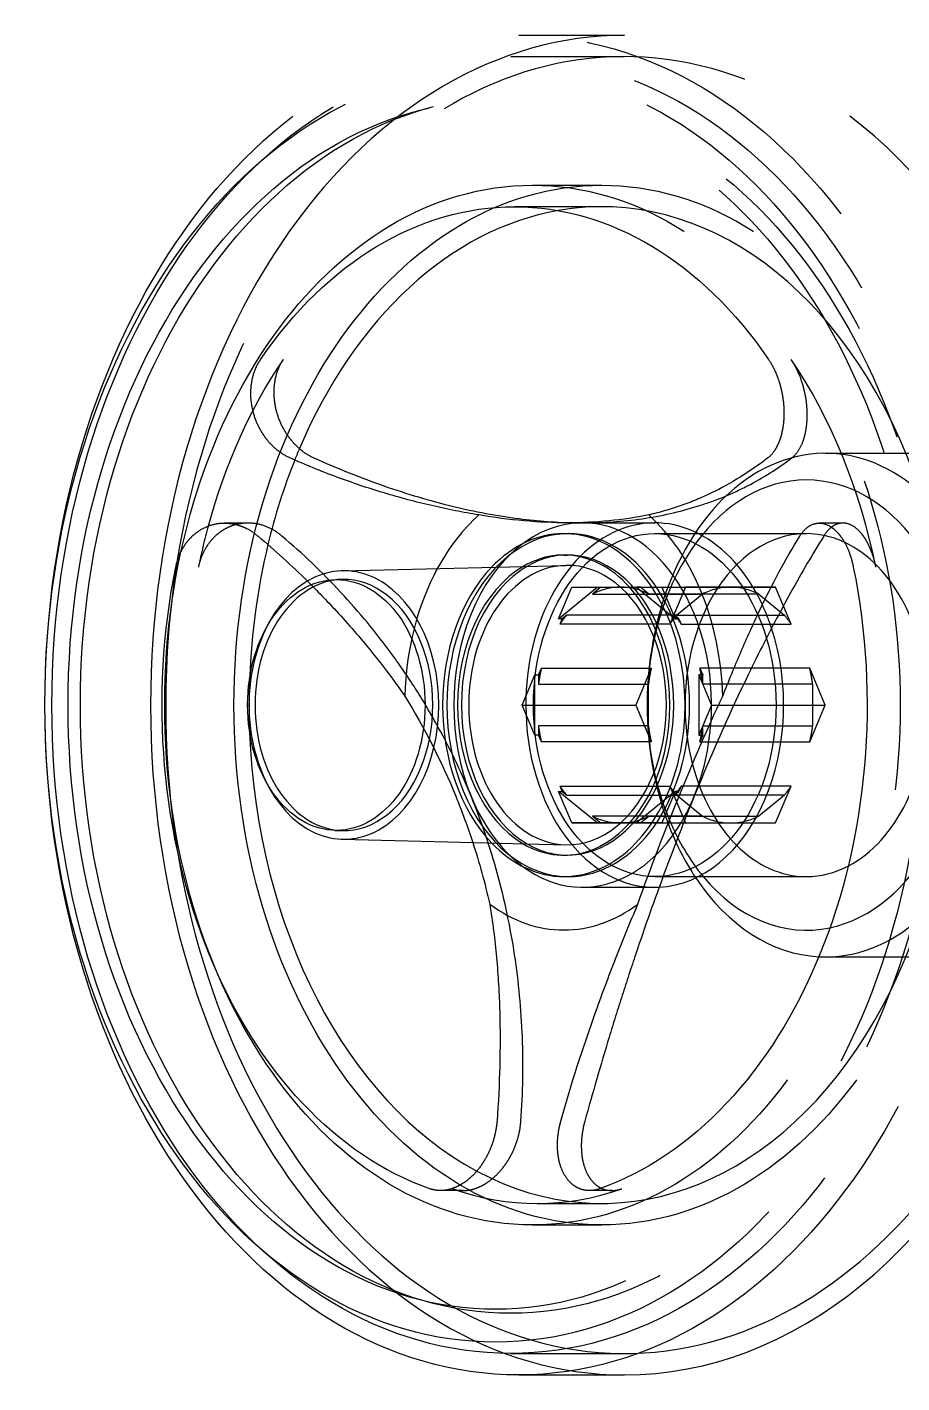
# Model space of a CAD drawing. Header units: millimetres. Extents: x -46397 to 283259, y -8690 to 23983.
# Drawn here: x -19284.6 to -19195.9, y 21972 to 22109.5 of the extents above; entities that cross this region are included whole.
import ezdxf
from ezdxf.enums import TextEntityAlignment as Align

# ---------------------------------------------------------------- set-up
doc = ezdxf.new("R2010")
doc.units = ezdxf.units.MM
doc.linetypes.add('PHANTOM', pattern=[63.5, 31.75, -6.35, 6.35, -6.35, 6.35, -6.35])
doc.styles.add('Tahoma', font='tahoma.ttf')
doc.styles.add('Text_nameplate', font='arial.ttf', dxfattribs={"width": 0.9, "height": 2.5})

# ---------------------------------------------------------------- blocks, each defined once
blk = doc.blocks.new('BO-1')
at = {"color": 251, "linetype": 'PHANTOM', "ltscale": 5, "extrusion": (6.89019e-16, 1, 0)}
for p, q in [((460.43, 2833.45), (471.14, 2833.45)), ((459.62, 2831.28), (471.14, 2831.28)), ((461.82, 2818.23), (468.84, 2818.23)), ((460.01, 2816.06), (468.84, 2816.06)), ((491.51, 2791.06), (505.15, 2791.06)), ((432.98, 2783.97), (430.59, 2783.97)), ((466.91, 2783.99), (465.37, 2783.99)), ((466.91, 2783.99), (474.22, 2783.99)), ((493.29, 2783.97), (490.9, 2783.97)), ((465, 2782.91), (465.45, 2782.91)), ((474.22, 2782.91), (489.09, 2782.91)), ((489.09, 2782.91), (489.1, 2782.91)), ((489.1, 2782.91), (489.59, 2782.91)), ((465, 2780.73), (465.38, 2780.73)), ((442.54, 2779.12), (465.2, 2779.68)), ((441.78, 2778.23), (442.55, 2778.25)), ((464.46, 2774.27), (465.81, 2777.47)), ((464.46, 2774.27), (468.38, 2777.47)), ((465.81, 2777.47), (468.38, 2777.47)), ((465.81, 2777.47), (477.34, 2777.47)), ((468.76, 2777.47), (467.9, 2776.77)), ((467.9, 2776.77), (479.04, 2776.77)), ((468.38, 2777.47), (468.76, 2777.47)), ((468.76, 2777.47), (470.76, 2777.47)), ((470.76, 2777.47), (481.9, 2777.47)), ((470.76, 2777.47), (472.76, 2777.47)), ((470.76, 2777.47), (481.9, 2777.47)), ((472.76, 2777.47), (472.37, 2777.47)), ((472.37, 2777.47), (474.94, 2777.47)), ((472.37, 2777.47), (476.29, 2774.27)), ((473.62, 2776.77), (472.76, 2777.47)), ((484.76, 2776.77), (473.62, 2776.77)), ((474.94, 2777.47), (476.29, 2774.27)), ((474.94, 2777.47), (486.47, 2777.47)), ((477.34, 2777.47), (475.76, 2773.73)), ((476.44, 2774.64), (479.04, 2776.77)), ((481.9, 2777.47), (477.34, 2777.47)), ((486.47, 2777.47), (481.9, 2777.47)), ((484.76, 2776.77), (487.36, 2774.64)), ((488.04, 2773.73), (486.47, 2777.47)), ((464.85, 2774.27), (464.46, 2774.27)), ((464.62, 2773.73), (464.85, 2774.27)), ((475.76, 2773.73), (464.62, 2773.73)), ((465.3, 2774.64), (464.85, 2774.27)), ((476.44, 2774.64), (465.3, 2774.64)), ((476.67, 2774.27), (476.22, 2774.64)), ((476.22, 2774.64), (487.36, 2774.64)), ((476.29, 2774.27), (476.67, 2774.27)), ((476.67, 2774.27), (476.9, 2773.73)), ((476.9, 2773.73), (488.04, 2773.73)), ((462.44, 2768.57), (462.73, 2769.25)), ((462.73, 2769.25), (473.87, 2769.25)), ((473.87, 2769.25), (472.3, 2765.51)), ((478.79, 2769.25), (479.08, 2768.57)), ((489.94, 2769.25), (478.79, 2769.25)), ((491.51, 2765.51), (489.94, 2769.25)), ((460.77, 2765.51), (462.05, 2768.57)), ((462.05, 2762.46), (462.05, 2768.57)), ((462.05, 2768.57), (462.44, 2768.57)), ((462.44, 2768.57), (462.44, 2767.64)), ((479.08, 2768.57), (478.7, 2768.57)), ((478.7, 2768.57), (479.98, 2765.51)), ((478.7, 2768.57), (478.7, 2762.46)), ((479.08, 2767.64), (479.08, 2768.57)), ((462.44, 2767.64), (473.58, 2767.64)), ((473.58, 2763.39), (473.58, 2767.64)), ((490.22, 2767.64), (479.08, 2767.64)), ((490.22, 2767.64), (490.22, 2763.39)), ((460.77, 2765.51), (472.3, 2765.51)), ((462.05, 2762.46), (460.77, 2765.51)), ((472.3, 2765.51), (473.87, 2761.78)), ((479.98, 2765.51), (478.7, 2762.46)), ((479.98, 2765.51), (491.51, 2765.51)), ((489.94, 2761.78), (491.51, 2765.51)), ((462.44, 2762.46), (462.05, 2762.46)), ((473.58, 2763.39), (462.44, 2763.39)), ((462.44, 2763.39), (462.44, 2762.46)), ((462.73, 2761.78), (462.44, 2762.46)), ((478.7, 2762.46), (479.08, 2762.46)), ((479.08, 2762.46), (478.79, 2761.78)), ((479.08, 2762.46), (479.08, 2763.39)), ((479.08, 2763.39), (490.22, 2763.39)), ((473.87, 2761.78), (462.73, 2761.78)), ((478.79, 2761.78), (489.94, 2761.78)), ((464.85, 2756.75), (464.62, 2757.29)), ((464.62, 2757.29), (475.76, 2757.29)), ((475.76, 2757.29), (477.34, 2753.56)), ((476.9, 2757.29), (476.67, 2756.75)), ((488.04, 2757.29), (476.9, 2757.29)), ((486.47, 2753.56), (488.04, 2757.29)), ((465.81, 2753.56), (464.46, 2756.75)), ((468.38, 2753.56), (464.46, 2756.75)), ((464.46, 2756.75), (464.85, 2756.75)), ((464.85, 2756.75), (465.3, 2756.39)), ((465.3, 2756.39), (476.44, 2756.39)), ((476.29, 2756.75), (472.37, 2753.56)), ((476.29, 2756.75), (474.94, 2753.56)), ((476.22, 2756.39), (476.67, 2756.75)), ((487.36, 2756.39), (476.22, 2756.39)), ((476.67, 2756.75), (476.29, 2756.75)), ((479.04, 2754.26), (476.44, 2756.39)), ((487.36, 2756.39), (484.76, 2754.26)), ((467.9, 2754.26), (468.76, 2753.56)), ((479.04, 2754.26), (467.9, 2754.26)), ((472.76, 2753.56), (473.62, 2754.26)), ((473.62, 2754.26), (484.76, 2754.26)), ((441.78, 2752.8), (442.55, 2752.78)), ((468.38, 2753.56), (465.81, 2753.56)), ((465.81, 2753.56), (477.34, 2753.56)), ((468.76, 2753.56), (468.38, 2753.56)), ((470.76, 2753.56), (468.76, 2753.56)), ((470.76, 2753.56), (475.59, 2753.56)), ((472.76, 2753.56), (470.76, 2753.56)), ((470.76, 2753.56), (481.9, 2753.56)), ((472.37, 2753.56), (472.76, 2753.56)), ((474.94, 2753.56), (472.37, 2753.56)), ((474.94, 2753.56), (486.47, 2753.56)), ((475.59, 2753.56), (475.59, 2753.56)), ((475.59, 2753.56), (481.9, 2753.56)), ((477.34, 2753.56), (481.9, 2753.56)), ((481.9, 2753.56), (486.47, 2753.56)), ((442.54, 2751.91), (465.2, 2751.35)), ((464.99, 2750.3), (465.38, 2750.3)), ((464.99, 2748.12), (465.45, 2748.12)), ((474.22, 2748.12), (478.63, 2748.12)), ((478.63, 2748.12), (489.59, 2748.12)), ((466.91, 2747.04), (473.12, 2747.04)), ((473.12, 2747.04), (473.12, 2747.04)), ((473.12, 2747.04), (474.22, 2747.04)), ((491.51, 2739.97), (505.15, 2739.97)), ((454.79, 2716.27), (452.49, 2716.27)), ((469.88, 2716.27), (467.58, 2716.27)), ((462.3, 2714.97), (468.84, 2714.97)), ((461.82, 2712.8), (468.84, 2712.8)), ((459.61, 2699.75), (471.14, 2699.75)), ((460.43, 2697.58), (471.14, 2697.58))]:
    blk.add_line(p, q, dxfattribs=at)
at = {"color": 251, "linetype": 'PHANTOM', "ltscale": 5}
for centre, major_axis, ratio, start_param, end_param in [((471.14, 2765.51), (0, -65.76), 0.707107, -1.57079, 4.490081), ((460.43, 2765.51), (0, -67.93), 0.707107, -1.570789783786884, 4.712395523392702), ((471.14, 2765.51), (0, 67.93), 0.707107, 0, 1.570803), ((471.14, 2765.51), (0, -67.93), 0.707107, 0, 3.141593), ((459.61, 2765.51), (0, -65.76), 0.707107, -1.570789783786884, 4.712395523392702), ((458.08, 2765.51), (0, -64.61), 0.707107, -1.570789783786884, 4.712395523392702), ((459.61, 2765.51), (0, -61.68), 0.707107, -1.570789783786884, 4.712395523392702), ((458.08, 2765.51), (0, -61.28), 0.707107, -1.570789783786884, 4.712395523392702), ((461.82, 2765.51), (0, -52.72), 0.707107, -1.570789783786884, 4.712395523392702), ((468.84, 2765.51), (0, -52.72), 0.707107, -1.570789783786884, 4.712395523392702), ((468.84, 2765.51), (0, -50.54), 0.707107, -0.362153, 3.26544), ((468.84, 2765.51), (0, 50.54), 0.707107, 0.123848, 1.030297), ((462.3, 2765.51), (0, -50.54), 0.707107, -2.337247, -1.938214), ((462.3, 2765.51), (0, 50.54), 0.707107, -1.290049, -0.804333), ((491.51, 2765.51), (0, -25.54), 0.707107, -0.03637, 4.712396), ((468.84, 2765.51), (0, -50.54), 0.707107, -2.111296, -2.084848), ((468.84, 2765.51), (0, -50.54), 0.707107, -2.084848, -1.898663), ((489.59, 2765.51), (0, -22.83), 0.707107, 0.148951, 4.712396), ((465, 2765.51), (0, -22.81), 0.707107, -2.578124, -2.222807), ((474.22, 2765.51), (0, 18.48), 0.707107, -0.988088, 1.570803), ((465, 2765.51), (0, 22.81), 0.707107, -1.530926, -0.563456), ((462.3, 2765.51), (0, -50.54), 0.707107, -1.938214, -1.85153), ((466.91, 2765.51), (0, 18.48), 0.707107, 0.000007, 2.094402), ((465, 2765.51), (0, -17.39), 0.707107, 0.000007, 3.778877), ((466.91, 2765.51), (0, 18.48), 0.707107, -1.661778, 0.000007), ((489.59, 2765.51), (0, 17.39), 0.707107, -0.147066, 1.570803), ((468.84, 2765.51), (0, -50.54), 0.707107, -1.898663, -1.624181), ((465.45, 2765.51), (0, 17.39), 0.707107, 0, 3.141593), ((465, 2765.51), (0, -15.22), 0.707107, -0.393129, 3.534722), ((474.22, 2765.51), (0, -17.39), 0.707107, -1.570789783786884, 4.712395523392702), ((465.45, 2765.51), (0, -17.39), 0.707107, 0.000007, 3.141593), ((489.59, 2765.51), (0, 17.39), 0.707107, -0.318923, -0.147066), ((489.59, 2765.51), (0, -17.39), 0.707107, 0.352221, 2.822669), ((442.71, 2765.52), (0, -13.61), 0.707107, -0.980582, 4.122174), ((465.38, 2765.51), (0, 15.22), 0.707107, 0.017858, 0.391426), ((465.38, 2765.51), (0, -15.22), 0.707107, -0.017858, 3.159451), ((471.14, 2765.51), (0, -65.76), 0.707107, -1.79308, -1.57079), ((471.15, 2765.51), (0, -65.77), 0.707108, -1.793105, -1.79308), ((465, 2765.51), (0, -22.81), 0.707107, -2.222807, -1.610653), ((465, 2765.51), (0, -17.39), 0.707107, -2.504308, -0.637284), ((465, 2765.51), (0, -15.22), 0.707107, -2.748464, -1.57079), ((465.38, 2765.51), (0, 15.22), 0.707107, 0.391426, 1.570803), ((465.38, 2765.51), (0, 14.17), 0.707107, 0.017456, 1.570803), ((465.38, 2765.51), (0, -14.17), 0.707107, -0.017456, 3.159049), ((441.94, 2765.52), (0, -12.72), 0.707107, -1.570789783786884, 4.712395523392702), ((442.71, 2765.52), (0, 12.74), 0.707107, 0.017456, 1.570803), ((442.71, 2765.52), (0, -12.74), 0.707107, -0.017456, 3.159049), ((470.76, 2765.51), (0, 11.96), 0.707107, 0.000007, 0.345154), ((470.76, 2765.51), (0, 11.96), 0.707107, -0.345141, 0.000007), ((481.9, 2765.51), (0, 11.96), 0.707107, 0.000007, 0.345154), ((481.9, 2765.51), (0, 11.96), 0.707107, -0.345141, 0.000007), ((474.22, 2765.52), (0, 18.48), 0.707105, -0.98813, -0.98809), ((474.22, 2765.51), (0, 18.48), 0.707107, -1.135075, -0.988128), ((470.76, 2765.51), (0, -11.96), 0.707107, -2.439536, -2.328821), ((481.9, 2765.51), (0, -11.96), 0.707107, -2.439536, -2.328821), ((470.76, 2765.51), (0, 11.96), 0.707107, -0.812759, -0.702044), ((481.9, 2765.51), (0, 11.96), 0.707107, -0.812759, -0.702044), ((442.71, 2765.52), (0, -13.61), 0.707107, -2.161011, -1.57079), ((474.22, 2765.51), (0, -18.48), 0.707107, 0.034605, 2.006518), ((470.76, 2765.51), (0, -11.96), 0.707107, -1.888621, -1.749241), ((481.9, 2765.51), (0, -11.96), 0.707107, -1.888621, -1.749241), ((470.76, 2765.51), (0, 11.96), 0.707107, -1.392338, -1.252959), ((481.9, 2765.51), (0, 11.96), 0.707107, -1.392338, -1.252959), ((468.84, 2765.51), (0, -50.54), 0.707107, -1.624181, -1.57079), ((471.14, 2765.51), (0, -67.93), 0.707107, -1.57079, 0), ((442.71, 2765.52), (0, -13.61), 0.707107, -1.57079, -0.980582), ((468.84, 2765.51), (0, -50.54), 0.707107, -1.57079, -1.517412), ((442.71, 2765.52), (0, -12.74), 0.707107, -1.57079, -0.017456), ((465, 2765.51), (0, -15.22), 0.707107, -1.57079, -0.393129), ((465.38, 2765.51), (0, -15.22), 0.707107, -1.57079, -0.391426), ((465.38, 2765.51), (0, -14.17), 0.707107, -1.57079, -0.017456), ((474.22, 2765.51), (0, -18.48), 0.707107, -1.57079, 0.034605), ((489.59, 2765.51), (0, -22.83), 0.707107, -1.57079, -1.035042), ((491.51, 2765.51), (0, -25.54), 0.707107, -1.57079, -1.081347), ((489.59, 2765.51), (0, -17.39), 0.707107, -1.57079, -1.219986), ((466.91, 2765.51), (0, 18.48), 0.707107, -2.094389, -1.661806), ((466.94, 2765.51), (12.98, -1.68), 0.00001, 0.000001, 0.000029), ((468.84, 2765.51), (0, -50.54), 0.707107, -1.517412, -0.362153), ((470.76, 2765.51), (0, -11.96), 0.707107, -1.392338, -1.252959), ((481.9, 2765.51), (0, -11.96), 0.707107, -1.392338, -1.252959), ((470.76, 2765.51), (0, 11.96), 0.707107, -1.888621, -1.749241), ((481.9, 2765.51), (0, 11.96), 0.707107, -1.888621, -1.749241), ((489.6, 2765.52), (-11.56, -5.98), 0.000007, -0.000002, 0.00002), ((489.59, 2765.51), (0, -17.39), 0.707107, -1.219965, 0), ((470.76, 2765.51), (0, -11.96), 0.707107, -0.812759, -0.702044), ((481.9, 2765.51), (0, -11.96), 0.707107, -0.812759, -0.702044), ((470.76, 2765.51), (0, 11.96), 0.707107, -2.439536, -2.328821), ((481.9, 2765.51), (0, 11.96), 0.707107, -2.439536, -2.328821), ((466.91, 2765.51), (0, -18.48), 0.707107, -1.047191, 0.603953), ((466.91, 2765.51), (0, 18.48), 0.707107, -2.537594, -2.094389), ((470.76, 2765.51), (0, -11.96), 0.707107, -0.345141, 0.000007), ((470.76, 2765.51), (0, -11.96), 0.707107, 0.000007, 0.345154), ((481.9, 2765.51), (0, -11.96), 0.707107, -0.345141, 0.000007), ((481.9, 2765.51), (0, -11.96), 0.707107, 0.000007, 0.345154), ((491.33, 2765.51), (-15.76, -12), 0.000003, -0.000001, 0.00001), ((491.51, 2765.51), (0, -25.54), 0.707107, -1.081336, -0.814904), ((489.83, 2765.54), (-14.12, -11.67), 0.000003, -0.000001, 0.000009), ((489.59, 2765.51), (0, -22.83), 0.707107, -1.035032, -0.704547), ((465, 2765.51), (0, -17.39), 0.707107, -0.637284, 0.000007), ((465.38, 2765.51), (0, -15.22), 0.707107, -0.391426, -0.017858), ((466.92, 2765.52), (0.02, 18.48), 0.706809, -2.53703, -2.536984), ((489.59, 2765.51), (0, -17.39), 0.707107, 0, 0.352221), ((465.45, 2765.57), (0, -17.45), 0.000001, 0, 0.000007), ((491.51, 2765.51), (0, -25.54), 0.707107, -0.814904, -0.03637), ((489.59, 2765.51), (0, -22.83), 0.707107, -0.704547, 0.148951), ((465, 2765.51), (0, -22.81), 0.707107, -0.483729, 0.483742), ((462.3, 2765.51), (0, -50.54), 0.707107, -0.242852, 0.242865)]:
    blk.add_ellipse(centre, major_axis=major_axis, ratio=ratio, start_param=start_param, end_param=end_param, dxfattribs=at)
at = {"color": 251, "linetype": 'PHANTOM', "ltscale": 5, "extrusion": (0, 0, -1)}
for major_axis, start_param, end_param in [((0, 50.54), -0.804346, 0.804333), ((0, -50.54), 0.242852, 1.85153), ((0, -50.54), -1.851543, -0.242865)]:
    blk.add_ellipse((460.01, 2765.51), major_axis=major_axis, ratio=0.707107, start_param=start_param, end_param=end_param, dxfattribs=at)
at = {"color": 251, "linetype": 'PHANTOM', "ltscale": 5}
for points, knots in [([(437.24, 2790.58), (436.82, 2790.76), (436.43, 2791), (435.69, 2791.58), (435.33, 2791.92), (434.86, 2792.48), (434.71, 2792.68), (434.44, 2793.09), (434.3, 2793.31), (433.94, 2793.98), (433.75, 2794.45), (433.53, 2795.18), (433.47, 2795.43), (433.37, 2795.93), (433.33, 2796.18), (433.28, 2796.68), (433.27, 2796.94), (433.28, 2797.44), (433.29, 2797.69), (433.38, 2798.42), (433.48, 2798.89), (433.72, 2799.56), (433.81, 2799.78), (434.02, 2800.19), (434.14, 2800.39), (434.26, 2800.57)], [0.00000022, 0.00000022, 0.00000022, 0.00000022, 0.00140341, 0.00140341, 0.00280661, 0.00280661, 0.00350821, 0.00350821, 0.00420981, 0.00420981, 0.005613, 0.005613, 0.0063146, 0.0063146, 0.0070162, 0.0070162, 0.00771779, 0.00771779, 0.00841939, 0.00841939, 0.00982259, 0.00982259, 0.01052419, 0.01052419, 0.01122578, 0.01122578, 0.01122578, 0.01122578]), ([(436.55, 2800.57), (436.3, 2800.2), (436.1, 2799.79), (435.87, 2799.12), (435.8, 2798.89), (435.7, 2798.42), (435.66, 2798.18), (435.61, 2797.69), (435.6, 2797.44), (435.6, 2796.94), (435.62, 2796.68), (435.7, 2795.93), (435.81, 2795.43), (436.12, 2794.45), (436.33, 2793.98), (436.7, 2793.31), (436.83, 2793.1), (437.12, 2792.68), (437.27, 2792.48), (437.59, 2792.11), (437.75, 2791.93), (438.1, 2791.6), (438.29, 2791.44), (438.85, 2791), (439.25, 2790.77), (439.67, 2790.58)], [0.00000027, 0.00000027, 0.00000027, 0.00000027, 0.00140785, 0.00140785, 0.00211163, 0.00211163, 0.00281542, 0.00281542, 0.00351921, 0.00351921, 0.00422299, 0.00422299, 0.00563057, 0.00563057, 0.00703814, 0.00703814, 0.00774193, 0.00774193, 0.00844572, 0.00844572, 0.0091495, 0.0091495, 0.00985329, 0.00985329, 0.01126086, 0.01126086, 0.01126086, 0.01126086]), ([(485.75, 2800.57), (486.01, 2800.2), (486.23, 2799.79), (486.53, 2799.13), (486.62, 2798.9), (486.79, 2798.42), (486.87, 2798.18), (487, 2797.7), (487.06, 2797.45), (487.16, 2796.95), (487.2, 2796.69), (487.3, 2795.93), (487.32, 2795.44), (487.31, 2794.45), (487.26, 2793.98), (487.14, 2793.31), (487.1, 2793.1), (486.99, 2792.68), (486.92, 2792.48), (486.78, 2792.11), (486.7, 2791.93), (486.53, 2791.59), (486.44, 2791.44), (486.15, 2791), (485.93, 2790.76), (485.69, 2790.58)], [0.00000027, 0.00000027, 0.00000027, 0.00000027, 0.0014039, 0.0014039, 0.00210571, 0.00210571, 0.00280752, 0.00280752, 0.00350933, 0.00350933, 0.00421114, 0.00421114, 0.00561476, 0.00561476, 0.00701838, 0.00701838, 0.00772019, 0.00772019, 0.008422, 0.008422, 0.00912382, 0.00912382, 0.00982563, 0.00982563, 0.01122925, 0.01122925, 0.01122925, 0.01122925]), ([(488.11, 2790.58), (488.36, 2790.77), (488.57, 2791), (488.96, 2791.58), (489.13, 2791.92), (489.33, 2792.48), (489.39, 2792.68), (489.49, 2793.09), (489.54, 2793.31), (489.64, 2793.98), (489.68, 2794.44), (489.68, 2795.18), (489.67, 2795.43), (489.63, 2795.93), (489.61, 2796.18), (489.54, 2796.68), (489.49, 2796.93), (489.38, 2797.43), (489.32, 2797.68), (489.11, 2798.42), (488.94, 2798.89), (488.63, 2799.56), (488.52, 2799.78), (488.29, 2800.19), (488.17, 2800.38), (488.05, 2800.57)], [0.00000022, 0.00000022, 0.00000022, 0.00000022, 0.00140731, 0.00140731, 0.00281441, 0.00281441, 0.00351796, 0.00351796, 0.00422151, 0.00422151, 0.0056286, 0.0056286, 0.00633215, 0.00633215, 0.0070357, 0.0070357, 0.00773925, 0.00773925, 0.0084428, 0.0084428, 0.00984989, 0.00984989, 0.01055344, 0.01055344, 0.01125699, 0.01125699, 0.01125699, 0.01125699]), ([(456.38, 2784.8), (454.81, 2785.05), (453.22, 2785.37), (450.01, 2786.11), (448.4, 2786.53), (445.17, 2787.51), (443.57, 2788.05), (440.38, 2789.23), (438.8, 2789.88), (437.24, 2790.58)], [0.0439983, 0.0439983, 0.0439983, 0.0439983, 0.04937679, 0.04937679, 0.05475527, 0.05475527, 0.06013376, 0.06013376, 0.06551224, 0.06551224, 0.06551224, 0.06551224]), ([(439.67, 2790.58), (442.07, 2789.51), (444.43, 2788.56), (449.11, 2786.93), (451.42, 2786.24), (455.98, 2785.13), (458.24, 2784.7), (462.41, 2784.17), (464.3, 2784.03), (466.14, 2784)], [0.00000022, 0.00000022, 0.00000022, 0.00000022, 0.00810936, 0.00810936, 0.0162185, 0.0162185, 0.02432765, 0.02432765, 0.03143356, 0.03143356, 0.03143356, 0.03143356]), ([(466.91, 2783.99), (468.99, 2783.99), (471, 2784.13), (474.87, 2784.69), (476.74, 2785.11), (479.43, 2785.95), (480.3, 2786.26), (482, 2786.95), (482.82, 2787.33), (485.21, 2788.56), (486.71, 2789.51), (488.11, 2790.58)], [0.03243679, 0.03243679, 0.03243679, 0.03243679, 0.04053385, 0.04053385, 0.04863091, 0.04863091, 0.05267943, 0.05267943, 0.05672796, 0.05672796, 0.06482502, 0.06482502, 0.06482502, 0.06482502]), ([(485.69, 2790.58), (483.85, 2789.17), (481.95, 2787.98), (478.96, 2786.54), (477.94, 2786.11), (475.83, 2785.37), (474.75, 2785.06), (473.61, 2784.8)], [0.00000022, 0.00000022, 0.00000022, 0.00000022, 0.01074431, 0.01074431, 0.01611636, 0.01611636, 0.02148841, 0.02148841, 0.02148841, 0.02148841]), ([(425.67, 2779.52), (425.77, 2780.01), (425.92, 2780.48), (426.22, 2781.14), (426.34, 2781.36), (426.59, 2781.76), (426.72, 2781.95), (427.01, 2782.31), (427.17, 2782.48), (427.5, 2782.8), (427.67, 2782.94), (428.21, 2783.34), (428.6, 2783.54), (429.42, 2783.84), (429.84, 2783.93), (430.49, 2783.98), (430.71, 2783.98), (431.15, 2783.94), (431.36, 2783.91), (431.79, 2783.82), (432, 2783.76), (432.43, 2783.61), (432.64, 2783.52), (433.25, 2783.22), (433.64, 2782.96), (434, 2782.65)], [0.00000021, 0.00000021, 0.00000021, 0.00000021, 0.00140383, 0.00140383, 0.00210564, 0.00210564, 0.00280745, 0.00280745, 0.00350926, 0.00350926, 0.00421107, 0.00421107, 0.00561469, 0.00561469, 0.00701831, 0.00701831, 0.00772012, 0.00772012, 0.00842194, 0.00842194, 0.00912375, 0.00912375, 0.00982556, 0.00982556, 0.01122918, 0.01122918, 0.01122918, 0.01122918]), ([(431.78, 2783.82), (431.65, 2783.78), (431.51, 2783.74), (431.17, 2783.62), (430.97, 2783.53), (430.57, 2783.33), (430.38, 2783.21), (430.01, 2782.95), (429.84, 2782.81), (429.5, 2782.49), (429.34, 2782.32), (428.89, 2781.78), (428.64, 2781.38), (428.32, 2780.71), (428.23, 2780.48), (428.08, 2780.01), (428.01, 2779.77), (427.96, 2779.52)], [0.005182027, 0.005182027, 0.005182027, 0.005182027, 0.005628643, 0.005628643, 0.006332191, 0.006332191, 0.007035739, 0.007035739, 0.007739287, 0.007739287, 0.008442835, 0.008442835, 0.009849932, 0.009849932, 0.01055348, 0.01055348, 0.011257028, 0.011257028, 0.011257028, 0.011257028]), ([(436.43, 2782.65), (436.06, 2782.96), (435.68, 2783.22), (434.86, 2783.63), (434.42, 2783.78), (433.77, 2783.91), (433.55, 2783.94), (433.11, 2783.97), (432.89, 2783.98), (432.37, 2783.94), (432.07, 2783.89), (431.78, 2783.82)], [0.000000258, 0.000000258, 0.000000258, 0.000000258, 0.001407355, 0.001407355, 0.002814451, 0.002814451, 0.003517999, 0.003517999, 0.004221547, 0.004221547, 0.005182027, 0.005182027, 0.005182027, 0.005182027]), ([(488.92, 2782.65), (489.12, 2782.96), (489.33, 2783.22), (489.78, 2783.62), (490.03, 2783.78), (490.42, 2783.91), (490.55, 2783.94), (490.82, 2783.97), (490.95, 2783.98), (491.36, 2783.93), (491.63, 2783.84), (492.04, 2783.62), (492.17, 2783.53), (492.43, 2783.33), (492.56, 2783.21), (492.81, 2782.95), (492.93, 2782.8), (493.16, 2782.49), (493.28, 2782.32), (493.6, 2781.78), (493.79, 2781.37), (494.03, 2780.71), (494.11, 2780.48), (494.24, 2780.01), (494.3, 2779.77), (494.35, 2779.52)], [0.00000026, 0.00000026, 0.00000026, 0.00000026, 0.00140345, 0.00140345, 0.00280665, 0.00280665, 0.00350825, 0.00350825, 0.00420985, 0.00420985, 0.00561304, 0.00561304, 0.00631464, 0.00631464, 0.00701624, 0.00701624, 0.00771783, 0.00771783, 0.00841943, 0.00841943, 0.00982263, 0.00982263, 0.01052422, 0.01052422, 0.01122582, 0.01122582, 0.01122582, 0.01122582]), ([(492.14, 2783.55), (492.08, 2783.51), (492.03, 2783.47), (491.75, 2783.22), (491.54, 2782.96), (491.35, 2782.65)], [0.009541532, 0.009541532, 0.009541532, 0.009541532, 0.00985322, 0.00985322, 0.011260794, 0.011260794, 0.011260794, 0.011260794]), ([(496.64, 2779.52), (496.54, 2780.02), (496.41, 2780.48), (496.17, 2781.15), (496.08, 2781.36), (495.9, 2781.77), (495.8, 2781.96), (495.59, 2782.32), (495.49, 2782.49), (495.26, 2782.8), (495.14, 2782.95), (494.78, 2783.34), (494.53, 2783.55), (494.01, 2783.84), (493.75, 2783.93), (493.35, 2783.98), (493.22, 2783.98), (492.96, 2783.94), (492.83, 2783.91), (492.58, 2783.82), (492.46, 2783.76), (492.27, 2783.65), (492.2, 2783.6), (492.14, 2783.55)], [0.000000205, 0.000000205, 0.000000205, 0.000000205, 0.001407779, 0.001407779, 0.002111565, 0.002111565, 0.002815352, 0.002815352, 0.003519139, 0.003519139, 0.004222926, 0.004222926, 0.005630499, 0.005630499, 0.007038073, 0.007038073, 0.00774186, 0.00774186, 0.008445646, 0.008445646, 0.009149433, 0.009149433, 0.009541532, 0.009541532, 0.009541532, 0.009541532]), ([(455.6, 2756.28), (454.56, 2758.82), (453.37, 2761.3), (451.36, 2764.9), (450.66, 2766.08), (449.18, 2768.4), (448.4, 2769.53), (445.99, 2772.84), (444.25, 2774.95), (440.51, 2778.97), (438.52, 2780.87), (436.43, 2782.65)], [0.03241647, 0.03241647, 0.03241647, 0.03241647, 0.04048044, 0.04048044, 0.04451242, 0.04451242, 0.04854441, 0.04854441, 0.05660837, 0.05660837, 0.06467234, 0.06467234, 0.06467234, 0.06467234]), ([(491.35, 2782.65), (490.24, 2780.86), (489.13, 2778.97), (486.92, 2774.97), (485.82, 2772.87), (483.61, 2768.46), (482.52, 2766.15), (480.33, 2761.31), (479.27, 2758.82), (478.23, 2756.28)], [0.00000026, 0.00000026, 0.00000026, 0.00000026, 0.0081094, 0.0081094, 0.01621855, 0.01621855, 0.02432769, 0.02432769, 0.03243683, 0.03243683, 0.03243683, 0.03243683]), ([(481.11, 2766.42), (481.72, 2767.96), (482.33, 2769.45), (483.56, 2772.32), (484.19, 2773.72), (486.12, 2777.77), (487.47, 2780.29), (488.92, 2782.65)], [0.00000123, 0.00000123, 0.00000123, 0.00000123, 0.00537328, 0.00537328, 0.01074533, 0.01074533, 0.02148942, 0.02148942, 0.02148942, 0.02148942]), ([(439.01, 2778.08), (440, 2777.1), (440.97, 2776.09), (443.17, 2773.72), (444.38, 2772.32), (446.7, 2769.45), (447.82, 2767.96), (448.88, 2766.42)], [0.00665292, 0.00665292, 0.00665292, 0.00665292, 0.01074435, 0.01074435, 0.0161164, 0.0161164, 0.02148845, 0.02148845, 0.02148845, 0.02148845]), ([(448.88, 2766.42), (450.89, 2763.18), (453.37, 2758.31), (455.25, 2753.17), (455.77, 2751.58)], [0.00000231, 0.00000231, 0.00000231, 0.00000231, 0.01121163, 0.01611377, 0.01611377, 0.01611377, 0.01611377]), ([(460.65, 2723.32), (460.86, 2726.18), (460.91, 2729.01), (460.69, 2734.64), (460.43, 2737.42), (459.6, 2742.94), (459.02, 2745.67), (457.54, 2751.08), (456.64, 2753.72), (455.6, 2756.28)], [0.00000021, 0.00000021, 0.00000021, 0.00000021, 0.00810427, 0.00810427, 0.01620834, 0.01620834, 0.0243124, 0.0243124, 0.03241647, 0.03241647, 0.03241647, 0.03241647]), ([(478.23, 2756.28), (477.19, 2753.73), (476.18, 2751.13), (474.2, 2745.79), (473.24, 2743.07), (471.83, 2738.88), (471.37, 2737.48), (470.47, 2734.67), (470.03, 2733.26), (468.74, 2729.02), (467.92, 2726.18), (467.13, 2723.32)], [0.03243683, 0.03243683, 0.03243683, 0.03243683, 0.04053389, 0.04053389, 0.04863095, 0.04863095, 0.05267947, 0.05267947, 0.056728, 0.056728, 0.06482506, 0.06482506, 0.06482506, 0.06482506]), ([(457.49, 2745.32), (457.79, 2743.53), (458.02, 2741.71), (458.34, 2738.08), (458.45, 2736.25), (458.6, 2730.75), (458.5, 2727.05), (458.23, 2723.32)], [0.04402767, 0.04402767, 0.04402767, 0.04402767, 0.04943433, 0.04943433, 0.054841, 0.054841, 0.06565433, 0.06565433, 0.06565433, 0.06565433]), ([(464.7, 2723.32), (465.74, 2727.05), (466.93, 2730.76), (468.58, 2735.35), (468.91, 2736.27), (469.6, 2738.1), (469.95, 2739.02), (471.02, 2741.75), (471.76, 2743.54), (472.5, 2745.32)], [-0.04421542, -0.04421542, -0.04421542, -0.04421542, -0.03340233, -0.03340233, -0.03069906, -0.03069906, -0.02799578, -0.02799578, -0.02258924, -0.02258924, -0.02258924, -0.02258924]), ([(458.23, 2723.32), (458.19, 2722.82), (458.11, 2722.33), (457.86, 2721.34), (457.7, 2720.85), (457.39, 2720.15), (457.28, 2719.92), (457.04, 2719.48), (456.91, 2719.26), (456.5, 2718.63), (456.2, 2718.25), (455.71, 2717.74), (455.53, 2717.58), (455.18, 2717.29), (455, 2717.15), (454.63, 2716.91), (454.45, 2716.8), (454.07, 2716.62), (453.87, 2716.54), (453.29, 2716.34), (452.91, 2716.28), (452.33, 2716.27), (452.14, 2716.29), (451.77, 2716.35), (451.59, 2716.39), (451.41, 2716.45)], [0.00000021, 0.00000021, 0.00000021, 0.00000021, 0.0014034, 0.0014034, 0.0028066, 0.0028066, 0.00350819, 0.00350819, 0.00420979, 0.00420979, 0.00561299, 0.00561299, 0.00631458, 0.00631458, 0.00701618, 0.00701618, 0.00771778, 0.00771778, 0.00841938, 0.00841938, 0.00982257, 0.00982257, 0.01052417, 0.01052417, 0.01122577, 0.01122577, 0.01122577, 0.01122577]), ([(453.71, 2716.45), (454.06, 2716.33), (454.43, 2716.27), (455.01, 2716.28), (455.21, 2716.29), (455.6, 2716.36), (455.8, 2716.41), (456.19, 2716.54), (456.38, 2716.62), (456.77, 2716.8), (456.97, 2716.91), (457.53, 2717.28), (457.89, 2717.57), (458.57, 2718.25), (458.88, 2718.63), (459.3, 2719.26), (459.44, 2719.47), (459.69, 2719.92), (459.8, 2720.15), (460.01, 2720.61), (460.1, 2720.85), (460.27, 2721.33), (460.35, 2721.58), (460.53, 2722.32), (460.62, 2722.82), (460.65, 2723.32)], [0.0000002, 0.0000002, 0.0000002, 0.0000002, 0.00140778, 0.00140778, 0.00211156, 0.00211156, 0.00281535, 0.00281535, 0.00351914, 0.00351914, 0.00422292, 0.00422292, 0.0056305, 0.0056305, 0.00703807, 0.00703807, 0.00774186, 0.00774186, 0.00844564, 0.00844564, 0.00914943, 0.00914943, 0.00985322, 0.00985322, 0.01126079, 0.01126079, 0.01126079, 0.01126079]), ([(468.6, 2716.45), (468.25, 2716.33), (467.9, 2716.27), (467.39, 2716.28), (467.22, 2716.29), (466.89, 2716.36), (466.73, 2716.41), (466.43, 2716.54), (466.28, 2716.61), (465.99, 2716.8), (465.85, 2716.91), (465.47, 2717.27), (465.24, 2717.57), (464.86, 2718.25), (464.7, 2718.63), (464.53, 2719.26), (464.49, 2719.47), (464.41, 2719.92), (464.39, 2720.15), (464.36, 2720.62), (464.36, 2720.85), (464.37, 2721.34), (464.38, 2721.58), (464.47, 2722.33), (464.56, 2722.82), (464.7, 2723.32)], [0.0000002, 0.0000002, 0.0000002, 0.0000002, 0.00140382, 0.00140382, 0.00210564, 0.00210564, 0.00280745, 0.00280745, 0.00350926, 0.00350926, 0.00421107, 0.00421107, 0.00561469, 0.00561469, 0.00701831, 0.00701831, 0.00772012, 0.00772012, 0.00842193, 0.00842193, 0.00912374, 0.00912374, 0.00982555, 0.00982555, 0.01122917, 0.01122917, 0.01122917, 0.01122917]), ([(467.13, 2723.32), (466.99, 2722.82), (466.89, 2722.32), (466.78, 2721.34), (466.76, 2720.85), (466.8, 2720.15), (466.82, 2719.92), (466.88, 2719.48), (466.93, 2719.26), (467.09, 2718.63), (467.23, 2718.26), (467.5, 2717.75), (467.6, 2717.59), (467.82, 2717.29), (467.93, 2717.16), (468.18, 2716.91), (468.31, 2716.81), (468.56, 2716.64), (468.67, 2716.58), (468.79, 2716.52)], [0.000000205, 0.000000205, 0.000000205, 0.000000205, 0.001407301, 0.001407301, 0.002814397, 0.002814397, 0.003517945, 0.003517945, 0.004221493, 0.004221493, 0.005628589, 0.005628589, 0.006332137, 0.006332137, 0.007035685, 0.007035685, 0.007739233, 0.007739233, 0.008285886, 0.008285886, 0.008285886, 0.008285886]), ([(468.79, 2716.52), (468.82, 2716.5), (468.85, 2716.49), (469.19, 2716.35), (469.51, 2716.28), (470.02, 2716.27), (470.19, 2716.29), (470.54, 2716.35), (470.72, 2716.39), (470.89, 2716.45)], [0.008285886, 0.008285886, 0.008285886, 0.008285886, 0.008442781, 0.008442781, 0.009849877, 0.009849877, 0.010553425, 0.010553425, 0.011256973, 0.011256973, 0.011256973, 0.011256973])]:
    blk.add_open_spline(points, degree=3, knots=knots, dxfattribs=at)
for points in [[(473.61, 2784.8), (470.99, 2784.26), (465.49, 2783.73), (459.5, 2784.26), (456.38, 2784.8)], [(466.14, 2784), (466.4, 2784), (466.65, 2783.99), (466.91, 2783.99)], [(434, 2782.65), (435.72, 2781.19), (437.39, 2779.67), (439.01, 2778.08)], [(472.5, 2745.32), (473.85, 2749.11), (476.64, 2756.41), (479.59, 2763.18), (481.11, 2766.42)], [(455.77, 2751.58), (456.44, 2749.54), (457.01, 2747.45), (457.49, 2745.32)]]:
    blk.add_open_spline(points, degree=3, dxfattribs=at)
at = {"color": 251, "linetype": 'PHANTOM', "ltscale": 5, "style": 'Text_nameplate', "width": 0.9, "flags": 2}
blk.add_attdef('SPEC.', text='', height=2.5, dxfattribs=at).set_placement((282.5, 89.67), align=Align.MIDDLE_CENTER)
at = {"color": 251, "linetype": 'PHANTOM', "ltscale": 5, "style": 'Tahoma'}
for tag, height, p in [('PROJECT_CODE', 2.4, (245, 77.99)), ('DESIGN_PRESSURE', 2.61, (320, 77.99)), ('SERIAL_NO.', 2.61, (245, 69.45)), ('MAX_WORKING_PRESS', 2.61, (320, 69.45)), ('YEAR', 2.61, (245, 60.92)), ('TEST_PRES.', 2.61, (320, 60.92)), ('VOLUME', 2.61, (245, 52.38)), ('MAX_WORKING_TEMP.', 2.61, (320, 52.38))]:
    blk.add_attdef(tag, text='', height=height, dxfattribs=at).set_placement(p, align=Align.MIDDLE_CENTER)

msp = doc.modelspace()

# ---------------------------------------------------------------- hatches: boundary and pattern name
h = msp.add_hatch()
h.set_pattern_fill('AR-HBONE', color=1, scale=0.3)
h.set_pattern_definition([(45, (0, 17679.127), (0, 43.10523), [91.44, -30.48]), (135, (21.553, 17700.68), (4e-15, 43.10523), [91.44, -30.48])])
edge = h.paths.add_edge_path()
edge.add_arc((-19299.06, 22560.37), 309.87, 359.6667, 423.117)
edge.add_arc((-19695.19, 21778.91), 1186, 63.1183, 116.88159)
edge.add_arc((-20091.33, 22560.37), 309.87, 116.8828, 180.3331)
edge.add_line((-20401.19, 22558.57), (-20401.19, 20959.22))
edge.add_arc((-20091.33, 20957.42), 309.87, 179.6666, 243.1169)
edge.add_arc((-19695.19, 21738.88), 1186, 243.11829, 296.88158)
edge.add_arc((-19299.06, 20957.42), 309.87, 296.8828, 360.3331)
edge.add_line((-18989.19, 20959.22), (-18989.19, 22558.57))
edge = h.paths.add_edge_path(flags=16)
edge.add_arc((-20091.33, 20957.42), 209.87, 179.5949, 243.1169, ccw=False)
edge.add_line((-20301.19, 20958.9), (-20301.19, 22558.89))
edge.add_arc((-20091.33, 22560.37), 209.87, 116.8831, 180.4051, ccw=False)
edge.add_arc((-19695.19, 21778.91), 1086, 63.11836, 116.88165, ccw=False)
edge.add_arc((-19299.06, 22560.37), 209.87, -0.4051, 63.117, ccw=False)
edge.add_line((-19089.19, 22558.89), (-19089.19, 20958.9))
edge.add_arc((-19299.06, 20957.42), 209.87, -63.117, 0.4051, ccw=False)
edge.add_arc((-19695.19, 21738.88), 1086, 243.11835, 296.88164, ccw=False)

# ---------------------------------------------------------------- block references
msp.add_blockref('BO-1', (-19695.19, 19275.21, -1.5))

doc.saveas('drawing.dxf')
